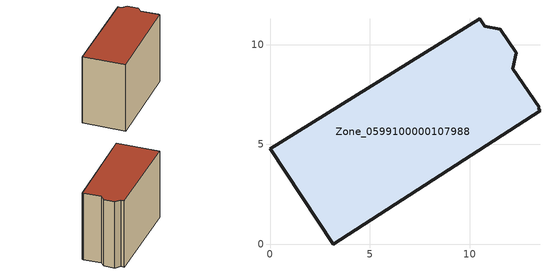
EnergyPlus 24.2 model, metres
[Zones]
Zone_0599100000107988
 floor ground (C_G): 13.43,6.82 13.51,6.7 3.17,0 0,4.79 10.49,11.3 10.74,10.91 11.53,10.77 12.33,9.58 12.15,8.78 13.47,6.85 z0
 wall outside (C_F): 3.17,0 13.51,6.7 13.43,6.82 13.47,6.85 12.15,8.78 12.33,9.58 11.53,10.77 10.74,10.91 10.49,11.3 0,4.79 3.17,0 z0:9.76
 roof outside (C_R): 13.51,6.7 13.43,6.82 13.47,6.85 12.15,8.78 12.33,9.58 11.53,10.77 10.74,10.91 10.49,11.3 0,4.79 3.17,0 z9.76
[BUILDING]
Pand.0599100000107988: North Axis=0; Terrain=City; Loads Convergence Tolerance Value=0.04; Temperature Convergence Tolerance Value=0.4; Solar Distribution=FullExterior; Maximum Number of Warmup Days=25; Minimum Number of Warmup Days=1
[Site:Location]
Rotterdam.The.Hague.AP_ZH_NLD Design_Conditions: Latitude=51.96; Longitude=4.45; Time Zone=1; Elevation=-4.5
[SITE:GROUNDTEMPERATURE:BUILDINGSURFACE]
18, 18, 18, 18, 18, 18, 18, 18, 18, 18, 18, 18
[MATERIAL] Thermal Absorptance=0.9; Solar Absorptance=0.7; Visible Absorptance=0.7
Name | Roughness | Thickness | Conductivity | Density | Specific Heat
G.TI.1946 | MediumSmooth | 0.15 | 1 | 540 | 1210
F.TI.1946 | Rough | 0.3 | 0.857143 | 1920 | 840
R.TI.1946 | MediumRough | 0.2 | 0.1 | 1500 | 1000
[CONSTRUCTION]
C_G: G.TI.1946
C_F: F.TI.1946
C_R: R.TI.1946
[ZONE]
Zone_0599100000107988: Type=1; Multiplier=1; Ceiling Height=Autocalculate; Volume=Autocalculate; Floor Area=autocalculate; Part of Total Floor Area=Yes
[ZONEINFILTRATION:DESIGNFLOWRATE]
Infil_Zone_0599100000107988: Zone or ZoneList or Space or SpaceList=Zone_0599100000107988; Schedule=AlwaysOn; Design Flow Rate Calculation Method=Flow/Area; Flow Rate per Floor Area=0.003; Constant Term Coefficient=1; Temperature Term Coefficient=0; Velocity Term Coefficient=0; Velocity Squared Term Coefficient=0
[HVACTEMPLATE:ZONE:IDEALLOADSAIRSYSTEM]
Zone_0599100000107988: Maximum Heating Supply Air Temperature=50; Minimum Cooling Supply Air Temperature=13; Maximum Heating Supply Air Humidity Ratio=0.0156; Minimum Cooling Supply Air Humidity Ratio=0.0077; Heating Limit=NoLimit; Cooling Limit=NoLimit; Dehumidification Control Type=ConstantSensibleHeatRatio; Cooling Sensible Heat Ratio=0.7; Dehumidification Setpoint=60; Humidification Control Type=None; Humidification Setpoint=30; Outdoor Air Method=None; Outdoor Air Flow Rate per Person=0.00944; Outdoor Air Flow Rate per Zone Floor Area=0; Outdoor Air Flow Rate per Zone=0; Demand Controlled Ventilation Type=None; Outdoor Air Economizer Type=NoEconomizer; Heat Recovery Type=None; Sensible Heat Recovery Effectiveness=0.7; Latent Heat Recovery Effectiveness=0.65
[ZONECONTROL:THERMOSTAT]
ThermostatControl_Zone_0599100000107988: Zone or ZoneList=Zone_0599100000107988; Control Type Schedule=DualSetpointControlType; Control 1=Thermostat_Zone_0599100000107988; Temperature Difference Between Cutout And Setpoint=0
[THERMOSTATSETPOINT:DUALSETPOINT]
Thermostat_Zone_0599100000107988: Heating Setpoint Temperature Schedule=HeatingSetpoint_Zone_0599100000107988; Cooling Setpoint Temperature Schedule=CoolingSetpoint_Zone_0599100000107988
[SCHEDULE:COMPACT]
HeatingSetpoint_Zone_0599100000107988: Through: 12/31, For: AllDays, Until: 24:00, 21
CoolingSetpoint_Zone_0599100000107988: Through: 12/31, For: AllDays, Until: 24:00, 24
DualSetpointControlType: Through: 12/31, For: AllDays, Until: 24:00, 4
AlwaysOn: Through: 12/31, For: AllDays, Until: 24:00, 1
